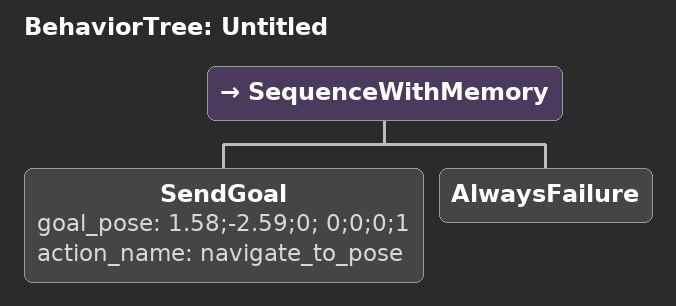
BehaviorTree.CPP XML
<?xml version="1.0" encoding="UTF-8"?>
<root BTCPP_format="4">
  <BehaviorTree ID="Untitled">
    <SequenceWithMemory>
      <SendGoal goal_pose="1.58;-2.59;0; 0;0;0;1"
                action_name="navigate_to_pose"/>
      <AlwaysFailure/>
    </SequenceWithMemory>
  </BehaviorTree>

</root>
